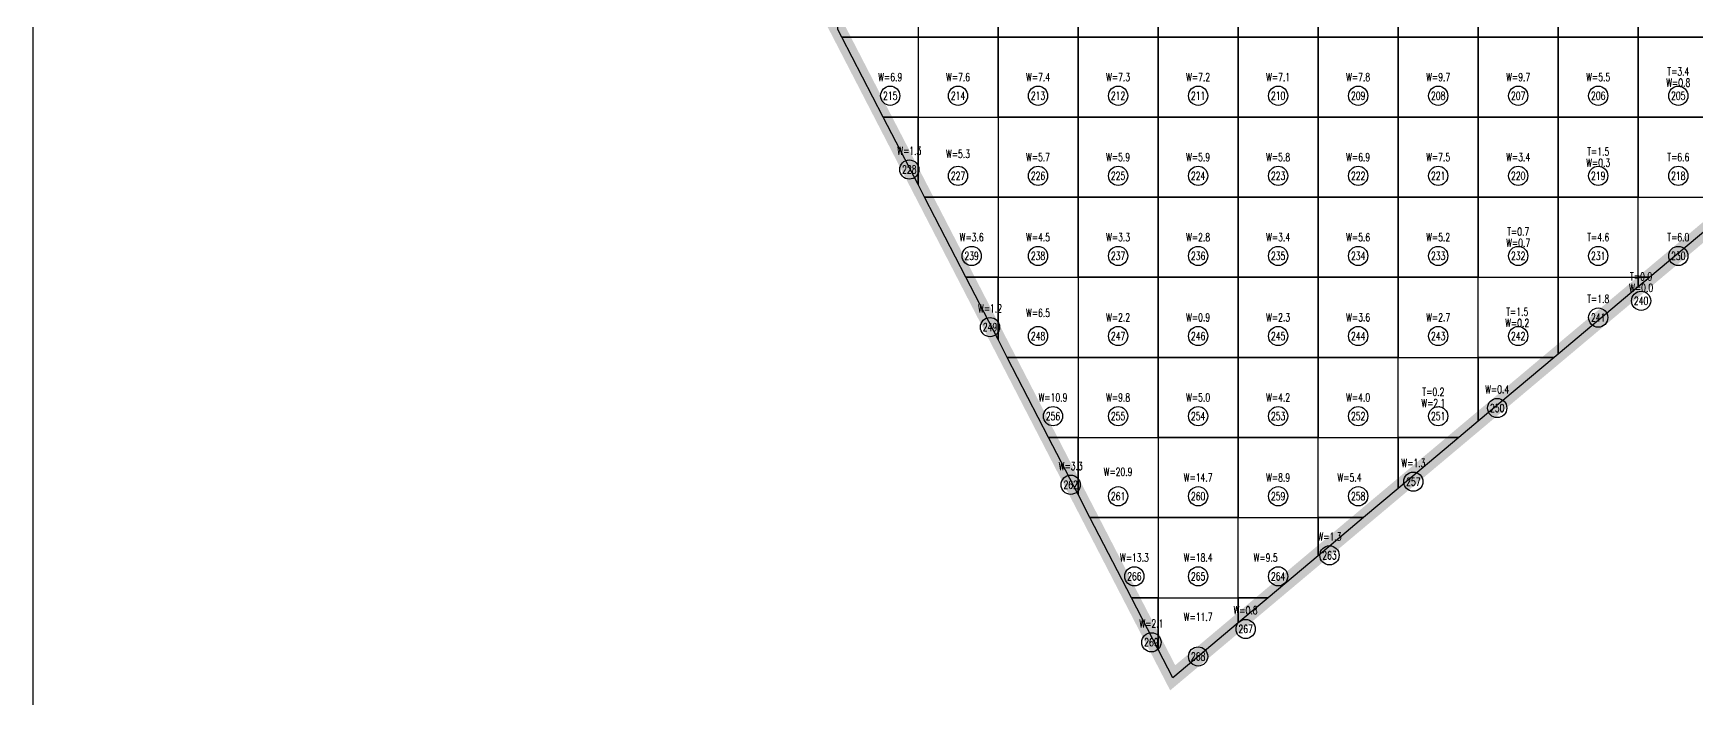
# Model space of a CAD drawing. Extents: x 4283 to 40403, y 1134 to 1764.
# Drawn here: x 20882 to 20968.6, y 1572.6 to 1607.2 of the extents above; entities that cross this region are included whole.
import ezdxf
from ezdxf.enums import TextEntityAlignment as Align

# ---------------------------------------------------------------- set-up
doc = ezdxf.new("R2010")
doc.units = 0
for name, color, linetype in [('tdz_25-3方格网', 2, 'Continuous'), ('tdz_25-3方格网计算', 7, 'Continuous'), ('tdz_土方计算图', 7, 'Continuous'), ('tdz_格田', 6, 'Continuous')]:
    doc.layers.add(name, color=color, linetype=linetype)
doc.styles.add('GLandNum', font='txt_____.ttf', dxfattribs={"width": 0.7, "height": 0.5})

msp = doc.modelspace()

# ---------------------------------------------------------------- linework, layer by layer
at = {"layer": 'tdz_25-3方格网', "linetype": 'Continuous'}
for points in [[(20923.889, 1607.356, 2830.277), (20923.889, 1611.137, 2830.301), (20928.055, 1611.137, 2829.956), (20928.055, 1606.97, 2829.963), (20924.088, 1606.97, 2830.258)], [(20928.055, 1611.137, 2829.956), (20928.055, 1606.97, 2829.963), (20932.222, 1606.97, 2829.822), (20932.222, 1611.137, 2829.822)], [(20932.222, 1611.137, 2829.822), (20932.222, 1606.97, 2829.822), (20936.389, 1606.97, 2829.68), (20936.389, 1611.137, 2829.688)], [(20936.389, 1611.137, 2829.688), (20936.389, 1606.97, 2829.68), (20940.555, 1606.97, 2829.539), (20940.555, 1611.137, 2829.548)], [(20940.555, 1611.137, 2829.548), (20940.555, 1606.97, 2829.539), (20944.722, 1606.97, 2829.398), (20944.722, 1611.137, 2829.406)], [(20944.722, 1611.137, 2829.406), (20944.722, 1606.97, 2829.398), (20948.889, 1606.97, 2829.256), (20948.889, 1611.137, 2829.264)], [(20948.889, 1611.137, 2829.264), (20948.889, 1606.97, 2829.256), (20953.055, 1606.97, 2829.167), (20953.055, 1611.137, 2829.167)], [(20953.055, 1611.137, 2829.167), (20953.055, 1606.97, 2829.167), (20957.222, 1606.97, 2829.161), (20957.222, 1611.137, 2829.167)], [(20957.222, 1611.137, 2829.167), (20957.222, 1606.97, 2829.161), (20961.389, 1606.97, 2829.061), (20961.389, 1611.137, 2829.093)], [(20961.389, 1611.137, 2829.093), (20961.389, 1606.97, 2829.061), (20965.555, 1606.97, 2828.809), (20965.555, 1611.137, 2828.806)], [(20965.555, 1611.137, 2828.806), (20965.555, 1606.97, 2828.809), (20969.722, 1606.97, 2827.96), (20969.722, 1611.137, 2828.084)], [(20924.088, 1606.97, 2830.258), (20928.055, 1606.97, 2829.963), (20928.055, 1602.804, 2829.952), (20926.241, 1602.804, 2830.064)], [(20928.055, 1606.97, 2829.963), (20928.055, 1602.804, 2829.952), (20932.222, 1602.804, 2829.796), (20932.222, 1606.97, 2829.822)], [(20932.222, 1606.97, 2829.822), (20932.222, 1602.804, 2829.796), (20936.389, 1602.804, 2829.665), (20936.389, 1606.97, 2829.68)], [(20936.389, 1606.97, 2829.68), (20936.389, 1602.804, 2829.665), (20940.555, 1602.804, 2829.53), (20940.555, 1606.97, 2829.539)], [(20940.555, 1606.97, 2829.539), (20940.555, 1602.804, 2829.53), (20944.722, 1602.804, 2829.388), (20944.722, 1606.97, 2829.398)], [(20944.722, 1606.97, 2829.398), (20944.722, 1602.804, 2829.388), (20948.889, 1602.804, 2829.247), (20948.889, 1606.97, 2829.256)], [(20948.889, 1606.97, 2829.256), (20948.889, 1602.804, 2829.247), (20953.055, 1602.804, 2829.167), (20953.055, 1606.97, 2829.167)], [(20953.055, 1606.97, 2829.167), (20953.055, 1602.804, 2829.167), (20957.222, 1602.804, 2829.053), (20957.222, 1606.97, 2829.161)], [(20957.222, 1606.97, 2829.161), (20957.222, 1602.804, 2829.053), (20961.389, 1602.804, 2828.739), (20961.389, 1606.97, 2829.061)], [(20961.389, 1606.97, 2829.061), (20961.389, 1602.804, 2828.739), (20965.555, 1602.804, 2828.452), (20965.555, 1606.97, 2828.809)], [(20965.555, 1606.97, 2828.809), (20965.555, 1602.804, 2828.452), (20969.722, 1602.804, 2828.02), (20969.722, 1606.97, 2827.96)], [(20926.241, 1602.804, 2830.064), (20928.055, 1602.804, 2829.952), (20928.055, 1599.294, 2829.901)], [(20928.055, 1599.294, 2829.901), (20928.055, 1602.804, 2829.952), (20932.222, 1602.804, 2829.796), (20932.222, 1598.637, 2829.748), (20928.395, 1598.637, 2829.87)], [(20932.222, 1602.804, 2829.796), (20932.222, 1598.637, 2829.748), (20936.389, 1598.637, 2829.617), (20936.389, 1602.804, 2829.665)], [(20936.389, 1602.804, 2829.665), (20936.389, 1598.637, 2829.617), (20940.555, 1598.637, 2829.488), (20940.555, 1602.804, 2829.53)], [(20940.555, 1602.804, 2829.53), (20940.555, 1598.637, 2829.488), (20944.722, 1598.637, 2829.354), (20944.722, 1602.804, 2829.388)], [(20944.722, 1602.804, 2829.388), (20944.722, 1598.637, 2829.354), (20948.889, 1598.637, 2829.218), (20948.889, 1602.804, 2829.247)], [(20948.889, 1602.804, 2829.247), (20948.889, 1598.637, 2829.218), (20953.055, 1598.637, 2829.167), (20953.055, 1602.804, 2829.167)], [(20953.055, 1602.804, 2829.167), (20953.055, 1598.637, 2829.167), (20957.222, 1598.637, 2828.948), (20957.222, 1602.804, 2829.053)], [(20957.222, 1602.804, 2829.053), (20957.222, 1598.637, 2828.948), (20961.389, 1598.637, 2828.59), (20961.389, 1602.804, 2828.739)], [(20961.389, 1602.804, 2828.739), (20961.389, 1598.637, 2828.59), (20965.555, 1598.637, 2828.246), (20965.555, 1602.804, 2828.452)], [(20965.555, 1602.804, 2828.452), (20965.555, 1598.637, 2828.246), (20969.722, 1598.637, 2828.111), (20969.722, 1602.804, 2828.02)], [(20928.395, 1598.637, 2829.87), (20932.222, 1598.637, 2829.748), (20932.222, 1594.47, 2829.811), (20930.548, 1594.47, 2829.889)], [(20932.222, 1598.637, 2829.748), (20932.222, 1594.47, 2829.811), (20936.389, 1594.47, 2829.563), (20936.389, 1598.637, 2829.617)], [(20936.389, 1598.637, 2829.617), (20936.389, 1594.47, 2829.563), (20940.555, 1594.47, 2829.364), (20940.555, 1598.637, 2829.488)], [(20940.555, 1598.637, 2829.488), (20940.555, 1594.47, 2829.364), (20944.722, 1594.47, 2829.217), (20944.722, 1598.637, 2829.354)], [(20944.722, 1598.637, 2829.354), (20944.722, 1594.47, 2829.217), (20948.889, 1594.47, 2829.167), (20948.889, 1598.637, 2829.218)], [(20948.889, 1598.637, 2829.218), (20948.889, 1594.47, 2829.167), (20953.055, 1594.47, 2829.167), (20953.055, 1598.637, 2829.167)], [(20953.055, 1598.637, 2829.167), (20953.055, 1594.47, 2829.167), (20957.222, 1594.47, 2828.827), (20957.222, 1598.637, 2828.948)], [(20957.222, 1598.637, 2828.948), (20957.222, 1594.47, 2828.827), (20961.389, 1594.47, 2828.527), (20961.389, 1598.637, 2828.59)], [(20961.389, 1598.637, 2828.59), (20961.389, 1594.47, 2828.527), (20965.555, 1594.47, 2828.363), (20965.555, 1598.637, 2828.246)], [(20966.151, 1594.47, 2828.311), (20965.555, 1594.47, 2828.363), (20965.555, 1598.637, 2828.246), (20969.722, 1598.637, 2828.111), (20969.722, 1597.466, 2828.135)], [(20930.548, 1594.47, 2829.889), (20932.222, 1594.47, 2829.811), (20932.222, 1591.232, 2829.992)], [(20932.222, 1591.232, 2829.992), (20932.222, 1594.47, 2829.811), (20936.389, 1594.47, 2829.563), (20936.389, 1590.304, 2829.755), (20932.702, 1590.304, 2830.063)], [(20936.389, 1594.47, 2829.563), (20936.389, 1590.304, 2829.755), (20940.555, 1590.304, 2829.343), (20940.555, 1594.47, 2829.364)], [(20940.555, 1594.47, 2829.364), (20940.555, 1590.304, 2829.343), (20944.722, 1590.304, 2829.35), (20944.722, 1594.47, 2829.217)], [(20944.722, 1594.47, 2829.217), (20944.722, 1590.304, 2829.35), (20948.889, 1590.304, 2829.167), (20948.889, 1594.47, 2829.167)], [(20948.889, 1594.47, 2829.167), (20948.889, 1590.304, 2829.167), (20953.055, 1590.304, 2829.027), (20953.055, 1594.47, 2829.167)], [(20953.055, 1594.47, 2829.167), (20953.055, 1590.304, 2829.027), (20957.222, 1590.304, 2828.845), (20957.222, 1594.47, 2828.827)], [(20961.184, 1590.304, 2828.673), (20957.222, 1590.304, 2828.845), (20957.222, 1594.47, 2828.827), (20961.389, 1594.47, 2828.527), (20961.389, 1590.476, 2828.659)], [(20961.389, 1590.476, 2828.659), (20961.389, 1594.47, 2828.527), (20965.555, 1594.47, 2828.363), (20965.555, 1593.971, 2828.382)], [(20965.555, 1594.47, 2828.363), (20966.151, 1594.47, 2828.311), (20965.555, 1593.971, 2828.382)], [(20932.702, 1590.304, 2830.063), (20936.389, 1590.304, 2829.755), (20936.389, 1586.137, 2830.355), (20934.855, 1586.137, 2830.458)], [(20936.389, 1590.304, 2829.755), (20936.389, 1586.137, 2830.355), (20940.555, 1586.137, 2829.92), (20940.555, 1590.304, 2829.343)], [(20940.555, 1590.304, 2829.343), (20940.555, 1586.137, 2829.92), (20944.722, 1586.137, 2829.411), (20944.722, 1590.304, 2829.35)], [(20944.722, 1590.304, 2829.35), (20944.722, 1586.137, 2829.411), (20948.889, 1586.137, 2829.299), (20948.889, 1590.304, 2829.167)], [(20948.889, 1590.304, 2829.167), (20948.889, 1586.137, 2829.299), (20953.055, 1586.137, 2829.162), (20953.055, 1590.304, 2829.027)], [(20956.217, 1586.137, 2829.005), (20953.055, 1586.137, 2829.162), (20953.055, 1590.304, 2829.027), (20957.222, 1590.304, 2828.845), (20957.222, 1586.98, 2828.938)], [(20957.222, 1590.304, 2828.845), (20961.184, 1590.304, 2828.673), (20957.222, 1586.98, 2828.938)], [(20934.855, 1586.137, 2830.458), (20936.389, 1586.137, 2830.355), (20936.389, 1583.17, 2830.349)], [(20936.389, 1583.17, 2830.349), (20936.389, 1586.137, 2830.355), (20940.555, 1586.137, 2829.92), (20940.555, 1581.97, 2830.182), (20937.009, 1581.97, 2830.306)], [(20940.555, 1586.137, 2829.92), (20940.555, 1581.97, 2830.182), (20944.722, 1581.97, 2829.747), (20944.722, 1586.137, 2829.411)], [(20944.722, 1586.137, 2829.411), (20944.722, 1581.97, 2829.747), (20948.889, 1581.97, 2829.48), (20948.889, 1586.137, 2829.299)], [(20951.25, 1581.97, 2829.337), (20948.889, 1581.97, 2829.48), (20948.889, 1586.137, 2829.299), (20953.055, 1586.137, 2829.162), (20953.055, 1583.485, 2829.216)], [(20953.055, 1586.137, 2829.162), (20956.217, 1586.137, 2829.005), (20953.055, 1583.485, 2829.216)], [(20937.009, 1581.97, 2830.306), (20940.555, 1581.97, 2830.182), (20940.555, 1577.804, 2830.105), (20939.162, 1577.804, 2830.153)], [(20940.555, 1581.97, 2830.182), (20940.555, 1577.804, 2830.105), (20944.722, 1577.804, 2829.798), (20944.722, 1581.97, 2829.747)], [(20946.283, 1577.804, 2829.668), (20944.722, 1577.804, 2829.798), (20944.722, 1581.97, 2829.747), (20948.889, 1581.97, 2829.48), (20948.889, 1579.99, 2829.494)], [(20948.889, 1581.97, 2829.48), (20951.25, 1581.97, 2829.337), (20948.889, 1579.99, 2829.494)], [(20939.162, 1577.804, 2830.153), (20940.555, 1577.804, 2830.105), (20940.555, 1575.108, 2830.054)], [(20940.555, 1575.108, 2830.054), (20940.555, 1577.804, 2830.105), (20944.722, 1577.804, 2829.798), (20944.722, 1576.495, 2829.773), (20941.316, 1573.637, 2830)], [(20944.722, 1577.804, 2829.798), (20946.283, 1577.804, 2829.668), (20944.722, 1576.495, 2829.773)]]:
    msp.add_polyline3d(points, close=True, dxfattribs=at)
at = {"layer": 'tdz_25-3方格网计算', "color": 7, "linetype": 'Continuous'}
for centre in [(20926.61, 1603.915), (20930.139, 1603.915), (20934.305, 1603.915), (20938.472, 1603.915), (20942.639, 1603.915), (20946.805, 1603.915), (20950.972, 1603.915), (20955.139, 1603.915), (20959.305, 1603.915), (20963.472, 1603.915), (20967.639, 1603.915), (20927.602, 1600.077), (20930.139, 1599.748), (20934.305, 1599.748), (20938.472, 1599.748), (20942.639, 1599.748), (20946.805, 1599.748), (20950.972, 1599.748), (20955.139, 1599.748), (20959.305, 1599.748), (20963.472, 1599.748), (20967.639, 1599.748), (20930.847, 1595.581), (20934.305, 1595.581), (20938.472, 1595.581), (20942.639, 1595.581), (20946.805, 1595.581), (20950.972, 1595.581), (20955.139, 1595.581), (20959.305, 1595.581), (20963.472, 1595.581), (20967.639, 1595.581), (20965.704, 1593.248), (20963.472, 1592.375), (20931.804, 1591.879), (20934.305, 1591.415), (20938.472, 1591.415), (20942.639, 1591.415), (20946.805, 1591.415), (20950.972, 1591.415), (20955.139, 1591.415), (20959.305, 1591.415), (20935.084, 1587.248), (20938.472, 1587.248), (20942.639, 1587.248), (20946.805, 1587.248), (20950.972, 1587.248), (20955.139, 1587.248), (20958.212, 1587.67), (20936.005, 1583.681), (20953.846, 1583.839), (20938.472, 1583.081), (20942.639, 1583.081), (20946.805, 1583.081), (20950.972, 1583.081), (20949.479, 1580.008), (20939.32, 1578.915), (20942.639, 1578.915), (20946.805, 1578.915), (20945.112, 1576.177), (20940.207, 1575.484), (20942.639, 1574.748)]:
    msp.add_circle(centre, 0.5, dxfattribs=at)
at = {"layer": 'tdz_土方计算图', "linetype": 'Continuous'}
msp.add_lwpolyline([(20881.99, 1512.357), (20881.99, 1512.357), (20881.99, 1672.357), (20881.99, 1672.357)], dxfattribs=at)
at = {"layer": 'tdz_格田', "linetype": 'Continuous', "lineweight": 60, "const_width": 0.833}
msp.add_lwpolyline([(20941.316, 1573.637), (20907.222, 1639.604), (20936.04, 1660.824), (20948.908, 1671.077), (20986.758, 1611.757), (20941.316, 1573.637)], close=True, dxfattribs=at)

# ---------------------------------------------------------------- texts
at = {"layer": 'tdz_25-3方格网计算', "color": 173, "linetype": 'Continuous', "style": 'GLandNum', "width": 0.7}
for s, p in [('W=6.9', (20926.61, 1604.887)), ('W=7.6', (20930.139, 1604.887)), ('W=7.4', (20934.305, 1604.887)), ('W=7.3', (20938.472, 1604.887)), ('W=7.2', (20942.639, 1604.887)), ('W=7.1', (20946.805, 1604.887)), ('W=7.8', (20950.972, 1604.887)), ('W=9.7', (20955.139, 1604.887)), ('W=9.7', (20959.305, 1604.887)), ('W=5.5', (20963.472, 1604.887)), ('W=0.8', (20967.639, 1604.595)), ('W=1.3', (20927.602, 1601.049)), ('W=5.3', (20930.139, 1600.885)), ('W=5.7', (20934.305, 1600.72)), ('W=5.9', (20938.472, 1600.72)), ('W=5.9', (20942.639, 1600.72)), ('W=5.8', (20946.805, 1600.72)), ('W=6.9', (20950.972, 1600.72)), ('W=7.5', (20955.139, 1600.72)), ('W=3.4', (20959.305, 1600.72)), ('W=0.3', (20963.472, 1600.429)), ('W=3.6', (20930.847, 1596.554)), ('W=4.5', (20934.305, 1596.554)), ('W=3.3', (20938.472, 1596.554)), ('W=2.8', (20942.639, 1596.554)), ('W=3.4', (20946.805, 1596.554)), ('W=5.6', (20950.972, 1596.554)), ('W=5.2', (20955.139, 1596.554)), ('W=0.7', (20959.305, 1596.262)), ('W=0.0', (20965.704, 1593.929)), ('W=1.2', (20931.804, 1592.851)), ('W=6.5', (20934.305, 1592.619)), ('W=2.2', (20938.472, 1592.387)), ('W=0.9', (20942.639, 1592.387)), ('W=2.3', (20946.805, 1592.387)), ('W=3.6', (20950.972, 1592.387)), ('W=2.7', (20955.139, 1592.387)), ('W=0.2', (20959.254, 1592.095)), ('W=10.9', (20935.084, 1588.22)), ('W=9.8', (20938.472, 1588.22)), ('W=5.0', (20942.639, 1588.22)), ('W=4.2', (20946.805, 1588.22)), ('W=4.0', (20950.972, 1588.22)), ('W=0.4', (20958.212, 1588.642)), ('W=2.1', (20954.887, 1587.929)), ('W=1.3', (20953.846, 1584.811)), ('W=3.3', (20936.005, 1584.653)), ('W=20.9', (20938.472, 1584.354)), ('W=14.7', (20942.639, 1584.054)), ('W=8.9', (20946.805, 1584.054)), ('W=5.4', (20950.521, 1584.054)), ('W=1.3', (20949.479, 1580.98)), ('W=13.3', (20939.32, 1579.887)), ('W=18.4', (20942.639, 1579.887)), ('W=9.5', (20946.154, 1579.887)), ('W=0.8', (20945.112, 1577.149)), ('W=2.1', (20940.207, 1576.456)), ('W=11.7', (20942.639, 1576.802))]:
    msp.add_text(s, height=0.4167, dxfattribs=at).set_placement(p, align=Align.MIDDLE_CENTER)
at = {"layer": 'tdz_25-3方格网计算', "color": 2, "linetype": 'Continuous', "style": 'GLandNum', "width": 0.7}
for s, p in [('T=3.4', (20967.639, 1605.179)), ('T=1.5', (20963.472, 1601.012)), ('T=6.6', (20967.639, 1600.72)), ('T=0.7', (20959.305, 1596.845)), ('T=4.6', (20963.472, 1596.554)), ('T=6.0', (20967.639, 1596.554)), ('T=0.0', (20965.704, 1594.512)), ('T=1.5', (20959.254, 1592.679)), ('T=1.8', (20963.472, 1593.347)), ('T=0.2', (20954.887, 1588.512))]:
    msp.add_text(s, height=0.4167, dxfattribs=at).set_placement(p, align=Align.MIDDLE_CENTER)
at = {"layer": 'tdz_25-3方格网计算', "color": 7, "linetype": 'Continuous', "style": 'GLandNum', "width": 0.7}
for s, p in [('215', (20926.61, 1603.915)), ('214', (20930.139, 1603.915)), ('213', (20934.305, 1603.915)), ('212', (20938.472, 1603.915)), ('211', (20942.639, 1603.915)), ('210', (20946.805, 1603.915)), ('209', (20950.972, 1603.915)), ('208', (20955.139, 1603.915)), ('207', (20959.305, 1603.915)), ('206', (20963.472, 1603.915)), ('205', (20967.639, 1603.915)), ('228', (20927.602, 1600.077)), ('227', (20930.139, 1599.748)), ('226', (20934.305, 1599.748)), ('225', (20938.472, 1599.748)), ('224', (20942.639, 1599.748)), ('223', (20946.805, 1599.748)), ('222', (20950.972, 1599.748)), ('221', (20955.139, 1599.748)), ('220', (20959.305, 1599.748)), ('219', (20963.472, 1599.748)), ('218', (20967.639, 1599.748)), ('239', (20930.847, 1595.581)), ('238', (20934.305, 1595.581)), ('237', (20938.472, 1595.581)), ('236', (20942.639, 1595.581)), ('235', (20946.805, 1595.581)), ('234', (20950.972, 1595.581)), ('233', (20955.139, 1595.581)), ('232', (20959.305, 1595.581)), ('231', (20963.472, 1595.581)), ('230', (20967.639, 1595.581)), ('240', (20965.704, 1593.248)), ('249', (20931.804, 1591.879)), ('241', (20963.472, 1592.375)), ('248', (20934.305, 1591.415)), ('247', (20938.472, 1591.415)), ('246', (20942.639, 1591.415)), ('245', (20946.805, 1591.415)), ('244', (20950.972, 1591.415)), ('243', (20955.139, 1591.415)), ('242', (20959.305, 1591.415)), ('250', (20958.212, 1587.67)), ('256', (20935.084, 1587.248)), ('255', (20938.472, 1587.248)), ('254', (20942.639, 1587.248)), ('253', (20946.805, 1587.248)), ('252', (20950.972, 1587.248)), ('251', (20955.139, 1587.248)), ('262', (20936.005, 1583.681)), ('261', (20938.472, 1583.081)), ('260', (20942.639, 1583.081)), ('259', (20946.805, 1583.081)), ('258', (20950.972, 1583.081)), ('257', (20953.846, 1583.839)), ('263', (20949.479, 1580.008)), ('266', (20939.32, 1578.915)), ('265', (20942.639, 1578.915)), ('264', (20946.805, 1578.915)), ('267', (20945.112, 1576.177)), ('269', (20940.207, 1575.484)), ('268', (20942.639, 1574.748))]:
    msp.add_text(s, height=0.4167, dxfattribs=at).set_placement(p, align=Align.MIDDLE_CENTER)

doc.saveas('drawing.dxf')
